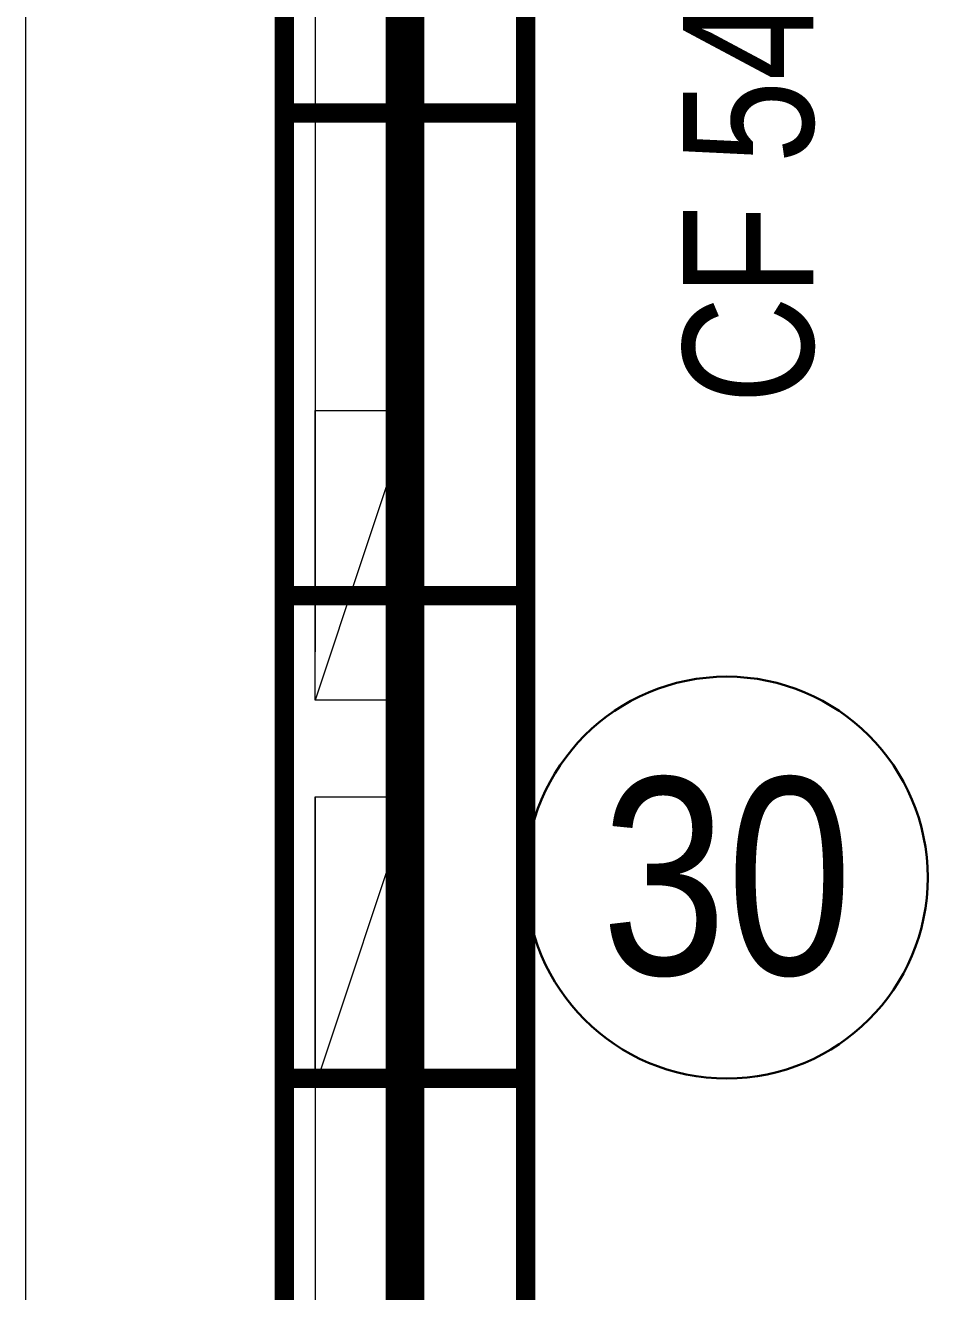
# Model space of a CAD drawing. Header units: millimetres. Extents: x 0 to 126, y 0 to 76.
# Drawn here: x 49.2 to 50.134, y 20.782 to 22.094 of the extents above; entities that cross this region are included whole.
import ezdxf

# ---------------------------------------------------------------- set-up
doc = ezdxf.new("R2010")
doc.units = ezdxf.units.MM
for name, color, linetype, lineweight in [('ARQUITECTÓNICO', 152, 'Continuous', 0), ('INST. VOZ Y DATOS', 40, 'Continuous', 0), ('TEXTOS INST. VOZ Y DATOS', 1, 'Continuous', 0)]:
    doc.layers.add(name, color=color, linetype=linetype, lineweight=lineweight)
doc.styles.add('75', font='ARIALN.TTF', dxfattribs={"height": 0.135})

msp = doc.modelspace()

# ---------------------------------------------------------------- linework, layer by layer
at = {"layer": 'ARQUITECTÓNICO', "linetype": 'Continuous', "ltscale": 0.03}
for p, q in [((49.1997, 37.2348), (49.1997, 6.8848)), ((49.4997, 23.3948), (49.4997, 21.4448)), ((49.4997, 21.2948), (49.4997, 20.3448))]:
    msp.add_line(p, q, dxfattribs=at)
at = {"layer": 'ARQUITECTÓNICO', "ltscale": 0.3}
for p, q in [((49.4997, 21.6948), (49.5997, 21.6948)), ((49.4997, 21.3948), (49.4997, 21.6948)), ((49.5997, 21.6948), (49.4997, 21.3948)), ((49.5997, 21.6948), (49.5997, 21.3948)), ((49.5997, 21.3948), (49.4997, 21.3948)), ((49.4997, 21.2948), (49.5997, 21.2948)), ((49.4997, 20.9948), (49.4997, 21.2948)), ((49.5997, 21.2948), (49.4997, 20.9948)), ((49.5997, 21.2948), (49.5997, 20.9948)), ((49.5997, 20.9948), (49.4997, 20.9948))]:
    msp.add_line(p, q, dxfattribs=at)
at = {"layer": 'INST. VOZ Y DATOS', "color": 6, "const_width": 0.04}
msp.add_lwpolyline([(49.5929, 15.003), (49.5929, 23.003)], dxfattribs=at)
at = {"layer": 'INST. VOZ Y DATOS', "const_width": 0.02}
for points in [[(49.4679, 15.003), (49.4679, 23.003)], [(49.7179, 15.003), (49.7179, 23.003)], [(49.7179, 22.003), (49.4679, 22.003)], [(49.7179, 21.503), (49.4679, 21.503)], [(49.7179, 21.003), (49.4679, 21.003)]]:
    msp.add_lwpolyline(points, dxfattribs=at)
at = {"layer": 'TEXTOS INST. VOZ Y DATOS', "lineweight": 30}
msp.add_circle((49.926, 21.211), 0.2081, dxfattribs=at)

# ---------------------------------------------------------------- texts
at = {"layer": 'TEXTOS INST. VOZ Y DATOS', "insert": (49.8807, 22.0625), "char_height": 0.135, "width": 1.539073, "attachment_point": 2, "rotation": 90, "style": '75'}
msp.add_mtext('CF 54/100', dxfattribs=at)
at = {"layer": 'TEXTOS INST. VOZ Y DATOS', "insert": (49.926, 21.211), "char_height": 0.204, "width": 1.846887, "attachment_point": 5, "style": '75'}
msp.add_mtext('30', dxfattribs=at)

doc.saveas('drawing.dxf')
